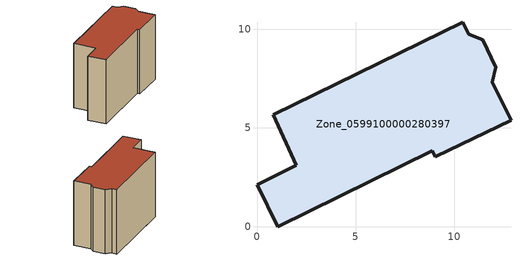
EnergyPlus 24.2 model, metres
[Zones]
Zone_0599100000280397
 floor ground (C_G): 8.89,3.84 1.05,0 0,2.12 1.99,3.11 0.82,5.67 10.43,10.35 10.73,9.75 11.43,9.46 12.11,8.07 11.92,7.31 12.87,5.4 9.04,3.53 z0.04
 wall outside (C_F): 12.87,5.4 11.92,7.31 12.11,8.07 11.43,9.46 10.73,9.75 10.43,10.35 0.82,5.67 1.99,3.11 0,2.12 1.05,0 8.89,3.84 9.04,3.53 12.87,5.4 z0.04:8.48
 roof outside (C_R): 1.05,0 8.89,3.84 9.04,3.53 12.87,5.4 11.92,7.31 12.11,8.07 11.43,9.46 10.73,9.75 10.43,10.35 0.82,5.67 1.99,3.11 0,2.12 z8.48
[BUILDING]
Pand.0599100000280397: North Axis=0; Terrain=City; Loads Convergence Tolerance Value=0.04; Temperature Convergence Tolerance Value=0.4; Solar Distribution=FullExterior; Maximum Number of Warmup Days=25; Minimum Number of Warmup Days=1
[Site:Location]
Rotterdam.The.Hague.AP_ZH_NLD Design_Conditions: Latitude=51.96; Longitude=4.45; Time Zone=1; Elevation=-4.5
[SITE:GROUNDTEMPERATURE:BUILDINGSURFACE]
18, 18, 18, 18, 18, 18, 18, 18, 18, 18, 18, 18
[MATERIAL] Thermal Absorptance=0.9; Solar Absorptance=0.7; Visible Absorptance=0.7
Name | Roughness | Thickness | Conductivity | Density | Specific Heat
G.TC.1946 | MediumSmooth | 0.15 | 1 | 540 | 1210
F.TC.1946 | Rough | 0.3 | 0.857143 | 1920 | 840
R.TC.1946 | MediumRough | 0.2 | 0.909091 | 1500 | 1000
[CONSTRUCTION]
C_G: G.TC.1946
C_F: F.TC.1946
C_R: R.TC.1946
[ZONE]
Zone_0599100000280397: Type=1; Multiplier=1; Ceiling Height=Autocalculate; Volume=Autocalculate; Floor Area=autocalculate; Part of Total Floor Area=Yes
[ZONEINFILTRATION:DESIGNFLOWRATE]
Infil_Zone_0599100000280397: Zone or ZoneList or Space or SpaceList=Zone_0599100000280397; Schedule=AlwaysOn; Design Flow Rate Calculation Method=Flow/Area; Flow Rate per Floor Area=0.003; Constant Term Coefficient=1; Temperature Term Coefficient=0; Velocity Term Coefficient=0; Velocity Squared Term Coefficient=0
[HVACTEMPLATE:ZONE:IDEALLOADSAIRSYSTEM]
Zone_0599100000280397: Maximum Heating Supply Air Temperature=50; Minimum Cooling Supply Air Temperature=13; Maximum Heating Supply Air Humidity Ratio=0.0156; Minimum Cooling Supply Air Humidity Ratio=0.0077; Heating Limit=NoLimit; Cooling Limit=NoLimit; Dehumidification Control Type=ConstantSensibleHeatRatio; Cooling Sensible Heat Ratio=0.7; Dehumidification Setpoint=60; Humidification Control Type=None; Humidification Setpoint=30; Outdoor Air Method=None; Outdoor Air Flow Rate per Person=0.00944; Outdoor Air Flow Rate per Zone Floor Area=0; Outdoor Air Flow Rate per Zone=0; Demand Controlled Ventilation Type=None; Outdoor Air Economizer Type=NoEconomizer; Heat Recovery Type=None; Sensible Heat Recovery Effectiveness=0.7; Latent Heat Recovery Effectiveness=0.65
[ZONECONTROL:THERMOSTAT]
ThermostatControl_Zone_0599100000280397: Zone or ZoneList=Zone_0599100000280397; Control Type Schedule=DualSetpointControlType; Control 1=Thermostat_Zone_0599100000280397; Temperature Difference Between Cutout And Setpoint=0
[THERMOSTATSETPOINT:DUALSETPOINT]
Thermostat_Zone_0599100000280397: Heating Setpoint Temperature Schedule=HeatingSetpoint_Zone_0599100000280397; Cooling Setpoint Temperature Schedule=CoolingSetpoint_Zone_0599100000280397
[SCHEDULE:COMPACT]
HeatingSetpoint_Zone_0599100000280397: Through: 12/31, For: AllDays, Until: 24:00, 21
CoolingSetpoint_Zone_0599100000280397: Through: 12/31, For: AllDays, Until: 24:00, 24
DualSetpointControlType: Through: 12/31, For: AllDays, Until: 24:00, 4
AlwaysOn: Through: 12/31, For: AllDays, Until: 24:00, 1
